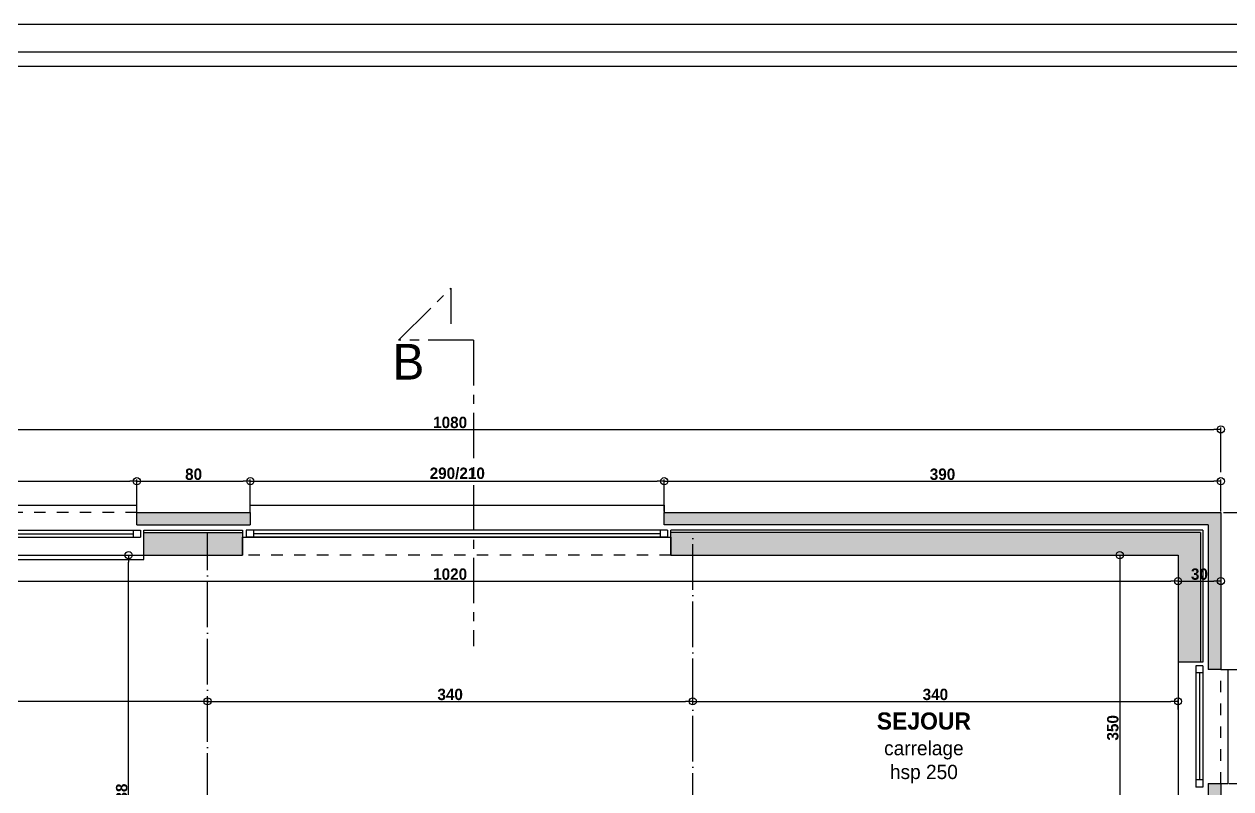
# Model space of a CAD drawing. Header units: millimetres. Extents: x -57 to 2043, y -27807 to 1498.
# Drawn here: x 772 to 1617, y 963 to 1498 of the extents above; entities that cross this region are included whole.
import ezdxf

# ---------------------------------------------------------------- set-up
doc = ezdxf.new("R2010")
doc.units = ezdxf.units.MM
for name, pattern in [('AXES', [50.8, 31.75, -6.35, 6.35, -6.35]), ('TRAIT_4', [20, 10, -10]), ('TRAIT_6', [100, 80, -10, 0, -10])]:
    doc.linetypes.add(name, pattern=pattern)
for name, color, linetype in [('AVP_HACHURES', 8, 'Continuous'), ('BLANC', 7, 'Continuous'), ('chassis fen.portes', 1, 'Continuous'), ('COTES', 1, 'Continuous'), ('COULEUR 8', 8, 'Continuous'), ('CYAN', 4, 'Continuous'), ('JAUNE', 2, 'Continuous'), ('MURS', 7, 'Continuous'), ('ROUGE', 1, 'Continuous'), ('TEXTE', 1, 'Continuous')]:
    doc.layers.add(name, color=color, linetype=linetype)
doc.layers.add('SURFACE', color=5, linetype='Continuous', plot=False)
doc.styles.add('century', font='GOTHIC.TTF', dxfattribs={"height": 12})
doc.styles.add('CENTURY GOTHIC', font='GOTHIC.TTF')
doc.styles.add('Century Gothic Gras', font='GOTHICB.TTF')
doc.dimstyles.new('1-50', dxfattribs={"dimtxt": 8, "dimasz": 5, "dimexe": 1.25, "dimexo": 0.625, "dimtad": 1, "dimdec": 0, "dimtxsty": 'Century Gothic Gras', "dimblk": 'ORIGIN', "dimcen": 5, "dimclrd": 8, "dimclre": 5, "dimclrt": 6, "dimadec": 0, "dimazin": 0, "dimtfac": 1, "dimtdec": 0, "dimtmove": 0, "dimatfit": 3, "dimfxl": 0, "dimarcsym": 0})

# ---------------------------------------------------------------- blocks, each defined once
blk = doc.blocks.new('_Origin')
at = {"color": 0, "linetype": 'Continuous', "lineweight": -2}
blk.add_line((0, 0), (-1, 0), dxfattribs=at)
blk.add_circle((0, 0), 0.5, dxfattribs=at)
blk = doc.blocks.new('*D102')
at = {"layer": 'COTES', "color": 5, "lineweight": -2}
for p, q in [((530.23, 1184.43), (530.23, 1215.68)), ((1610.23, 1184.43), (1610.23, 1215.68))]:
    blk.add_line(p, q, dxfattribs=at)
at = {"layer": 'COTES', "color": 8, "lineweight": -2}
blk.add_line((535.23, 1214.43), (1605.23, 1214.43), dxfattribs=at)
at = {"layer": 'Defpoints', "color": 0}
for p in [(1610.23, 1214.43), (530.23, 1168.16), (1610.23, 1156.31)]:
    blk.add_point(p, dxfattribs=at)
at = {"layer": 'COTES', "color": 8, "lineweight": -2, "xscale": 5, "yscale": 5, "zscale": 5, "rotation": 180}
blk.add_blockref('_Origin', (530.23, 1214.43), dxfattribs=at)
at = {"layer": 'COTES', "color": 8, "lineweight": -2, "xscale": 5, "yscale": 5, "zscale": 5}
blk.add_blockref('_Origin', (1610.23, 1214.43), dxfattribs=at)
at = {"layer": 'COTES', "color": 6, "insert": (1070.23, 1219.26), "char_height": 8, "attachment_point": 5, "style": 'Century Gothic Gras'}
blk.add_mtext('1080', dxfattribs=at)
blk = doc.blocks.new('*D103')
at = {"layer": 'COTES', "color": 5, "lineweight": -2}
for p, q in [((850.73, 1152.51), (850.73, 1179.38)), ((930.23, 1156.93), (930.23, 1179.38))]:
    blk.add_line(p, q, dxfattribs=at)
at = {"layer": 'COTES', "color": 8, "lineweight": -2}
blk.add_line((855.73, 1178.13), (925.23, 1178.13), dxfattribs=at)
at = {"layer": 'Defpoints', "color": 0}
for p in [(930.23, 1178.13), (850.73, 1151.89), (930.23, 1156.31)]:
    blk.add_point(p, dxfattribs=at)
at = {"layer": 'COTES', "color": 8, "lineweight": -2, "xscale": 5, "yscale": 5, "zscale": 5, "rotation": 180}
blk.add_blockref('_Origin', (850.73, 1178.13), dxfattribs=at)
at = {"layer": 'COTES', "color": 8, "lineweight": -2, "xscale": 5, "yscale": 5, "zscale": 5}
blk.add_blockref('_Origin', (930.23, 1178.13), dxfattribs=at)
at = {"layer": 'COTES', "color": 6, "insert": (890.48, 1182.96), "char_height": 8, "attachment_point": 5, "style": 'Century Gothic Gras'}
blk.add_mtext('80', dxfattribs=at)
blk = doc.blocks.new('*D81')
at = {"layer": 'COTES', "color": 5, "lineweight": -2}
for p, q in [((1533.27, 1126.31), (1540.65, 1126.31)), ((1533.27, 775.85), (1540.65, 775.85))]:
    blk.add_line(p, q, dxfattribs=at)
at = {"layer": 'COTES', "color": 8, "lineweight": -2}
blk.add_line((1539.4, 1121.31), (1539.4, 780.85), dxfattribs=at)
at = {"layer": 'Defpoints', "color": 0}
for p in [(1532.64, 1126.31), (1532.64, 775.85), (1539.4, 775.85)]:
    blk.add_point(p, dxfattribs=at)
at = {"layer": 'COTES', "color": 8, "lineweight": -2, "xscale": 5, "yscale": 5, "zscale": 5}
for p, rotation in [((1539.4, 1126.31), 90), ((1539.4, 775.85), 270)]:
    blk.add_blockref('_Origin', p, dxfattribs=dict(at, rotation=rotation))
at = {"layer": 'COTES', "color": 6, "insert": (1534.57, 1005.33), "char_height": 8, "attachment_point": 5, "rotation": 90, "style": 'Century Gothic Gras'}
blk.add_mtext('350', dxfattribs=at)
blk = doc.blocks.new('*D85')
at = {"layer": 'Defpoints', "color": 0}
for p in [(844.6, 1126.31), (844.96, 1126.31), (889.6, 688.35)]:
    blk.add_point(p, dxfattribs=at)
at = {"layer": 'ROUGE', "color": 5, "lineweight": -2}
for p, q in [((844.96, 1126.31), (846.21, 1126.31)), ((874.96, 688.35), (843.71, 688.35))]:
    blk.add_line(p, q, dxfattribs=at)
at = {"layer": 'ROUGE', "color": 8, "lineweight": -2}
blk.add_line((844.96, 693.35), (844.96, 1121.31), dxfattribs=at)
at = {"layer": 'ROUGE', "color": 8, "lineweight": -2, "xscale": 5, "yscale": 5, "zscale": 5}
for p, rotation in [((844.96, 1126.31), 90), ((844.96, 688.35), 270)]:
    blk.add_blockref('_Origin', p, dxfattribs=dict(at, rotation=rotation))
at = {"layer": 'ROUGE', "color": 6, "insert": (840.13, 957.33), "char_height": 8, "attachment_point": 5, "rotation": 90, "style": 'Century Gothic Gras'}
blk.add_mtext('438', dxfattribs=at)
blk = doc.blocks.new('*D117')
at = {"layer": 'COTES', "color": 5, "lineweight": -2}
for p, q in [((1612.15, 1156.31), (1643.4, 1156.31)), ((1612.15, 1046.31), (1643.4, 1046.31))]:
    blk.add_line(p, q, dxfattribs=at)
at = {"layer": 'COTES', "color": 8, "lineweight": -2}
blk.add_line((1642.15, 1151.31), (1642.15, 1051.31), dxfattribs=at)
at = {"layer": 'Defpoints', "color": 0}
for p in [(1610.23, 1156.31), (1610.23, 1046.31), (1642.15, 1046.31)]:
    blk.add_point(p, dxfattribs=at)
at = {"layer": 'COTES', "color": 8, "lineweight": -2, "xscale": 5, "yscale": 5, "zscale": 5}
for p, rotation in [((1642.15, 1156.31), 90), ((1642.15, 1046.31), 270)]:
    blk.add_blockref('_Origin', p, dxfattribs=dict(at, rotation=rotation))
at = {"layer": 'COTES', "color": 6, "insert": (1637.33, 1101.31), "char_height": 8, "attachment_point": 5, "rotation": 90, "style": 'Century Gothic Gras'}
blk.add_mtext('110', dxfattribs=at)
blk = doc.blocks.new('*D118')
at = {"layer": 'COTES', "color": 8, "lineweight": -2}
for p, q in [((1681.63, 1018.15), (1681.63, 1183.93)), ((1642.15, 1041.31), (1642.15, 971.31)), ((1642.15, 1006.31), (1681.63, 1018.15))]:
    blk.add_line(p, q, dxfattribs=at)
at = {"layer": 'COTES', "color": 5, "lineweight": -2}
for p, q in [((1612.15, 1046.31), (1643.4, 1046.31)), ((1615.86, 966.31), (1643.4, 966.31))]:
    blk.add_line(p, q, dxfattribs=at)
at = {"layer": 'Defpoints', "color": 0}
for p in [(1610.23, 1046.31), (1615.23, 966.31), (1642.15, 966.31)]:
    blk.add_point(p, dxfattribs=at)
at = {"layer": 'COTES', "color": 8, "lineweight": -2, "xscale": 5, "yscale": 5, "zscale": 5}
for p, rotation in [((1642.15, 1046.31), 90), ((1642.15, 966.31), 270)]:
    blk.add_blockref('_Origin', p, dxfattribs=dict(at, rotation=rotation))
at = {"layer": 'COTES', "color": 6, "insert": (1668.57, 1101.04), "char_height": 8, "attachment_point": 5, "rotation": 90, "style": 'Century Gothic Gras'}
blk.add_mtext('80/210\\P+ imposte en émalithe %%P 63 cm', dxfattribs=at)
blk = doc.blocks.new('*D119')
at = {"layer": 'COTES', "color": 5, "lineweight": -2}
for p, q in [((1615.86, 966.31), (1643.4, 966.31)), ((1612.15, 636.31), (1643.4, 636.31))]:
    blk.add_line(p, q, dxfattribs=at)
at = {"layer": 'COTES', "color": 8, "lineweight": -2}
blk.add_line((1642.15, 961.31), (1642.15, 641.31), dxfattribs=at)
at = {"layer": 'Defpoints', "color": 0}
for p in [(1615.23, 966.31), (1610.23, 636.31), (1642.15, 636.31)]:
    blk.add_point(p, dxfattribs=at)
at = {"layer": 'COTES', "color": 8, "lineweight": -2, "xscale": 5, "yscale": 5, "zscale": 5}
for p, rotation in [((1642.15, 966.31), 90), ((1642.15, 636.31), 270)]:
    blk.add_blockref('_Origin', p, dxfattribs=dict(at, rotation=rotation))
at = {"layer": 'COTES', "color": 6, "insert": (1637.33, 801.31), "char_height": 8, "attachment_point": 5, "rotation": 90, "style": 'Century Gothic Gras'}
blk.add_mtext('330', dxfattribs=at)
blk = doc.blocks.new('*D86')
at = {"layer": 'COTES', "color": 5, "lineweight": -2}
for p, q in [((930.23, 1156.93), (930.23, 1179.38)), ((1220.23, 1156.93), (1220.23, 1179.38))]:
    blk.add_line(p, q, dxfattribs=at)
at = {"layer": 'COTES', "color": 8, "lineweight": -2}
blk.add_line((935.23, 1178.13), (1215.23, 1178.13), dxfattribs=at)
at = {"layer": 'Defpoints', "color": 0}
for p in [(1220.23, 1178.13), (930.23, 1156.31), (1220.23, 1156.31)]:
    blk.add_point(p, dxfattribs=at)
at = {"layer": 'COTES', "color": 8, "lineweight": -2, "xscale": 5, "yscale": 5, "zscale": 5, "rotation": 180}
blk.add_blockref('_Origin', (930.23, 1178.13), dxfattribs=at)
at = {"layer": 'COTES', "color": 8, "lineweight": -2, "xscale": 5, "yscale": 5, "zscale": 5}
blk.add_blockref('_Origin', (1220.23, 1178.13), dxfattribs=at)
at = {"layer": 'COTES', "color": 6, "insert": (1075.23, 1183.58), "char_height": 8, "attachment_point": 5, "style": 'Century Gothic Gras'}
blk.add_mtext('290/210', dxfattribs=at)
blk = doc.blocks.new('*D87')
at = {"layer": 'COTES', "color": 5, "lineweight": -2}
for p, q in [((640.73, 1170.03), (640.73, 1179.38)), ((850.73, 1170.03), (850.73, 1179.38))]:
    blk.add_line(p, q, dxfattribs=at)
at = {"layer": 'COTES', "color": 8, "lineweight": -2}
blk.add_line((645.73, 1178.13), (845.73, 1178.13), dxfattribs=at)
at = {"layer": 'Defpoints', "color": 0}
for p in [(850.73, 1178.13), (640.73, 1169.41), (850.73, 1169.41)]:
    blk.add_point(p, dxfattribs=at)
at = {"layer": 'COTES', "color": 8, "lineweight": -2, "xscale": 5, "yscale": 5, "zscale": 5, "rotation": 180}
blk.add_blockref('_Origin', (640.73, 1178.13), dxfattribs=at)
at = {"layer": 'COTES', "color": 8, "lineweight": -2, "xscale": 5, "yscale": 5, "zscale": 5}
blk.add_blockref('_Origin', (850.73, 1178.13), dxfattribs=at)
at = {"layer": 'COTES', "color": 6, "insert": (720.73, 1189.74), "char_height": 8, "attachment_point": 5, "style": 'Century Gothic Gras'}
blk.add_mtext('210/90\\Pha 120', dxfattribs=at)
blk = doc.blocks.new('*D128')
at = {"layer": 'COTES', "color": 5, "lineweight": -2}
for p, q in [((560.23, 1125.68), (560.23, 1106.9)), ((1580.23, 1125.68), (1580.23, 1106.9))]:
    blk.add_line(p, q, dxfattribs=at)
at = {"layer": 'COTES', "color": 8, "lineweight": -2}
blk.add_line((565.23, 1108.15), (1575.23, 1108.15), dxfattribs=at)
at = {"layer": 'Defpoints', "color": 0}
for p in [(560.23, 1126.31), (1580.23, 1126.31), (1580.23, 1108.15)]:
    blk.add_point(p, dxfattribs=at)
at = {"layer": 'COTES', "color": 8, "lineweight": -2, "xscale": 5, "yscale": 5, "zscale": 5, "rotation": 180}
blk.add_blockref('_Origin', (560.23, 1108.15), dxfattribs=at)
at = {"layer": 'COTES', "color": 8, "lineweight": -2, "xscale": 5, "yscale": 5, "zscale": 5}
blk.add_blockref('_Origin', (1580.23, 1108.15), dxfattribs=at)
at = {"layer": 'COTES', "color": 6, "insert": (1070.23, 1112.98), "char_height": 8, "attachment_point": 5, "style": 'Century Gothic Gras'}
blk.add_mtext('1020', dxfattribs=at)
blk = doc.blocks.new('*D129')
at = {"layer": 'COTES', "color": 5, "lineweight": -2}
for p, q in [((1580.23, 1125.68), (1580.23, 1106.9)), ((1610.23, 1115.29), (1610.23, 1106.9))]:
    blk.add_line(p, q, dxfattribs=at)
at = {"layer": 'COTES', "color": 8, "lineweight": -2}
blk.add_line((1585.23, 1108.15), (1605.23, 1108.15), dxfattribs=at)
at = {"layer": 'Defpoints', "color": 0}
for p in [(1580.23, 1126.31), (1610.23, 1115.92), (1610.23, 1108.15)]:
    blk.add_point(p, dxfattribs=at)
at = {"layer": 'COTES', "color": 8, "lineweight": -2, "xscale": 5, "yscale": 5, "zscale": 5, "rotation": 180}
blk.add_blockref('_Origin', (1580.23, 1108.15), dxfattribs=at)
at = {"layer": 'COTES', "color": 8, "lineweight": -2, "xscale": 5, "yscale": 5, "zscale": 5}
blk.add_blockref('_Origin', (1610.23, 1108.15), dxfattribs=at)
at = {"layer": 'COTES', "color": 6, "insert": (1595.23, 1112.98), "char_height": 8, "attachment_point": 5, "style": 'Century Gothic Gras'}
blk.add_mtext('30', dxfattribs=at)
blk = doc.blocks.new('*D96')
at = {"layer": 'COTES', "color": 5, "lineweight": -2}
for p, q in [((560.23, 1032.3), (560.23, 1022.61)), ((900.23, 1025.73), (900.23, 1022.61))]:
    blk.add_line(p, q, dxfattribs=at)
at = {"layer": 'COTES', "color": 8, "lineweight": -2}
blk.add_line((895.23, 1023.86), (565.23, 1023.86), dxfattribs=at)
at = {"layer": 'Defpoints', "color": 0}
for p in [(560.23, 1032.93), (560.23, 1023.86), (900.23, 1026.36)]:
    blk.add_point(p, dxfattribs=at)
at = {"layer": 'COTES', "color": 8, "lineweight": -2, "xscale": 5, "yscale": 5, "zscale": 5, "rotation": 180}
blk.add_blockref('_Origin', (560.23, 1023.86), dxfattribs=at)
at = {"layer": 'COTES', "color": 8, "lineweight": -2, "xscale": 5, "yscale": 5, "zscale": 5}
blk.add_blockref('_Origin', (900.23, 1023.86), dxfattribs=at)
at = {"layer": 'COTES', "color": 6, "insert": (730.23, 1028.68), "char_height": 8, "attachment_point": 5, "style": 'Century Gothic Gras'}
blk.add_mtext('340', dxfattribs=at)
blk = doc.blocks.new('*D97')
at = {"layer": 'COTES', "color": 5, "lineweight": -2}
for p, q in [((900.23, 1023.86), (900.23, 1025.11)), ((1240.23, 1023.86), (1240.23, 1025.11))]:
    blk.add_line(p, q, dxfattribs=at)
at = {"layer": 'COTES', "color": 8, "lineweight": -2}
blk.add_line((905.23, 1023.86), (1235.23, 1023.86), dxfattribs=at)
at = {"layer": 'Defpoints', "color": 0}
for p in [(900.23, 1023.86), (1240.23, 1023.86), (1240.23, 1023.86)]:
    blk.add_point(p, dxfattribs=at)
at = {"layer": 'COTES', "color": 8, "lineweight": -2, "xscale": 5, "yscale": 5, "zscale": 5, "rotation": 180}
blk.add_blockref('_Origin', (900.23, 1023.86), dxfattribs=at)
at = {"layer": 'COTES', "color": 8, "lineweight": -2, "xscale": 5, "yscale": 5, "zscale": 5}
blk.add_blockref('_Origin', (1240.23, 1023.86), dxfattribs=at)
at = {"layer": 'COTES', "color": 6, "insert": (1070.23, 1028.68), "char_height": 8, "attachment_point": 5, "style": 'Century Gothic Gras'}
blk.add_mtext('340', dxfattribs=at)
blk = doc.blocks.new('*D144')
at = {"layer": 'COTES', "color": 5, "lineweight": -2}
for p, q in [((1220.23, 1156.93), (1220.23, 1179.38)), ((1610.23, 1156.93), (1610.23, 1179.38))]:
    blk.add_line(p, q, dxfattribs=at)
at = {"layer": 'COTES', "color": 8, "lineweight": -2}
blk.add_line((1225.23, 1178.13), (1605.23, 1178.13), dxfattribs=at)
at = {"layer": 'Defpoints', "color": 0}
for p in [(1610.23, 1178.13), (1220.23, 1156.31), (1610.23, 1156.31)]:
    blk.add_point(p, dxfattribs=at)
at = {"layer": 'COTES', "color": 8, "lineweight": -2, "xscale": 5, "yscale": 5, "zscale": 5, "rotation": 180}
blk.add_blockref('_Origin', (1220.23, 1178.13), dxfattribs=at)
at = {"layer": 'COTES', "color": 8, "lineweight": -2, "xscale": 5, "yscale": 5, "zscale": 5}
blk.add_blockref('_Origin', (1610.23, 1178.13), dxfattribs=at)
at = {"layer": 'COTES', "color": 6, "insert": (1415.23, 1182.96), "char_height": 8, "attachment_point": 5, "style": 'Century Gothic Gras'}
blk.add_mtext('390', dxfattribs=at)
blk = doc.blocks.new('*D147')
at = {"layer": 'COULEUR 8', "color": 5, "lineweight": -2}
for p, q in [((1240.23, 1023.86), (1240.23, 1025.11)), ((1580.23, 1018.08), (1580.23, 1025.11))]:
    blk.add_line(p, q, dxfattribs=at)
at = {"layer": 'COULEUR 8', "color": 8, "lineweight": -2}
blk.add_line((1245.23, 1023.86), (1575.23, 1023.86), dxfattribs=at)
at = {"layer": 'Defpoints', "color": 0}
for p in [(1240.23, 1023.86), (1580.23, 1023.86), (1580.23, 1017.45)]:
    blk.add_point(p, dxfattribs=at)
at = {"layer": 'COULEUR 8', "color": 8, "lineweight": -2, "xscale": 5, "yscale": 5, "zscale": 5, "rotation": 180}
blk.add_blockref('_Origin', (1240.23, 1023.86), dxfattribs=at)
at = {"layer": 'COULEUR 8', "color": 8, "lineweight": -2, "xscale": 5, "yscale": 5, "zscale": 5}
blk.add_blockref('_Origin', (1580.23, 1023.86), dxfattribs=at)
at = {"layer": 'COULEUR 8', "color": 6, "insert": (1410.23, 1028.68), "char_height": 8, "attachment_point": 5, "style": 'Century Gothic Gras'}
blk.add_mtext('340', dxfattribs=at)
blk = doc.blocks.new('PETIT CARTOUCHE_HOR')
at = {"color": 1}
blk.add_line((-2100, 1485), (0, 1485), dxfattribs=at)
at = {"layer": 'chassis fen.portes', "color": 2, "linetype": 'Continuous'}
blk.add_line((-2081.31, 1465.65), (-20.52, 1465.65), dxfattribs=at)
at = {"layer": 'chassis fen.portes', "color": 5, "linetype": 'Continuous'}
blk.add_line((-2071.31, 1455.65), (-30.52, 1455.65), dxfattribs=at)
at = {"style": 'CENTURY GOTHIC'}
for tag, p, height in [('DATE', (-210.16, 171.36), 20), ('DOSSIERN°', (-210.16, 111.51), 20), ('COMMENTAIRE', (-210.16, 95.35), 12), ('COMMENTAIRESUITE', (-210.16, 79.7), 12), ('FEUILLEN°', (-221.99, 32.69), 20), ('TOTALFEUILLES', (-181.65, 32.69), 20), ('ÉCH.', (-103.23, 32.69), 12)]:
    blk.add_attdef(tag, p, '', height=height, dxfattribs=at)

msp = doc.modelspace()

# ---------------------------------------------------------------- hatches: boundary and pattern name
for points in [[(1610.23, 1156.31), (1220.23, 1156.31), (1220.23, 1147.46), (1601.39, 1147.46), (1601.39, 1046.31), (1610.23, 1046.31)], [(1610.23, 966.31), (1601.39, 966.31), (1601.39, 636.31), (1610.23, 636.31)]]:
    msp.add_hatch(color=254).paths.add_polyline_path(points)
at = {"layer": 'COULEUR 8'}
h = msp.add_hatch(color=253, dxfattribs=at)
h.paths.add_polyline_path([(924.87, 1126.31), (924.87, 1142.16), (900.23, 1142.16), (900.23, 1126.31)])
h.paths.add_polyline_path([(900.23, 1142.16), (855.73, 1142.16), (855.73, 1126.31), (900.23, 1126.31)])
h = msp.add_hatch(color=253, dxfattribs=at)
h.paths.add_polyline_path([(1240.23, 1142.16), (1240.23, 1126.31), (1580.23, 1126.31), (1580.23, 1051.31), (1596.09, 1051.31), (1596.09, 1142.16)])
h.paths.add_polyline_path([(1240.23, 1142.16), (1224.95, 1142.16), (1224.95, 1126.31), (1240.23, 1126.31)])
h.paths.add_polyline_path([(1587.31, 1119.18), (1603.15, 1119.18), (1603.15, 1106.77), (1587.31, 1106.77)], flags=9)
at = {"layer": 'ROUGE'}
h = msp.add_hatch(color=254, dxfattribs=at)
h.paths.add_polyline_path([(930.23, 1147.46), (930.23, 1156.31), (850.73, 1156.31), (850.73, 1147.46)])
h.paths.add_polyline_path([(640.73, 1147.46), (640.73, 1156.31), (530.23, 1156.31), (530.23, 646.31), (539, 646.31), (539, 1147.46)])

# ---------------------------------------------------------------- linework, layer by layer
at = {"layer": 'AVP_HACHURES', "color": 6, "linetype": 'AXES'}
for p, q in [((1034.16, 1276.85), (1070.64, 1313.33)), ((1070.64, 1313.33), (1070.64, 1288.36)), ((1086.55, 1276.85), (1034.16, 1276.85)), ((1086.55, 1276.85), (1086.55, 1062.62))]:
    msp.add_line(p, q, dxfattribs=at)
at = {"layer": 'BLANC'}
for p, q in [((850.73, 1156.31), (930.23, 1156.31)), ((850.73, 1147.46), (850.73, 1156.31)), ((930.23, 1156.31), (930.23, 1147.46)), ((1220.23, 1156.31), (1610.23, 1156.31)), ((1220.23, 1147.46), (1220.23, 1156.31)), ((1610.23, 1156.31), (1610.23, 1046.31)), ((855.73, 1126.31), (855.73, 1143.74)), ((924.87, 1143.74), (924.87, 1126.31)), ((1224.95, 1126.31), (1224.95, 1143.74)), ((855.73, 1126.31), (924.87, 1126.31)), ((1224.95, 1126.31), (1580.23, 1126.31)), ((1580.23, 1126.31), (1580.23, 1051.31)), ((1597.67, 1051.31), (1580.23, 1051.31)), ((1610.23, 1046.31), (1601.39, 1046.31)), ((1601.39, 966.31), (1610.23, 966.31)), ((1610.23, 966.31), (1610.23, 636.31))]:
    msp.add_line(p, q, dxfattribs=at)
at = {"layer": 'COULEUR 8', "linetype": 'TRAIT_4', "ltscale": 0.8}
for p, q in [((850.73, 1156.31), (640.73, 1156.31)), ((635.73, 1126.31), (855.73, 1126.31)), ((1224.95, 1126.31), (924.87, 1126.31)), ((1580.23, 1051.31), (1580.23, 961.31)), ((1610.23, 966.31), (1610.23, 1046.31))]:
    msp.add_line(p, q, dxfattribs=at)
at = {"layer": 'COULEUR 8'}
for p, q in [((850.73, 1147.46), (930.23, 1147.46)), ((855.73, 1143.74), (924.87, 1143.74)), ((855.73, 1142.16), (924.87, 1142.16)), ((1601.39, 1147.46), (1220.23, 1147.46)), ((1597.67, 1143.74), (1224.95, 1143.74)), ((1596.09, 1142.16), (1224.95, 1142.16)), ((1596.09, 1142.16), (1596.09, 1051.31)), ((1597.67, 1143.74), (1597.67, 1051.31)), ((1601.39, 1147.46), (1601.39, 1046.31)), ((1601.39, 966.31), (1601.39, 636.31))]:
    msp.add_line(p, q, dxfattribs=at)
at = {"layer": 'CYAN'}
for p, q in [((643.23, 1141.31), (848.23, 1141.31)), ((1217.45, 1141.31), (932.37, 1141.31)), ((1595.23, 1043.81), (1595.23, 968.81))]:
    msp.add_line(p, q, dxfattribs=at)
at = {"layer": 'JAUNE'}
for p, q in [((638.23, 1143.81), (853.23, 1143.81)), ((848.23, 1143.81), (848.23, 1138.81)), ((853.23, 1143.81), (853.23, 1138.81)), ((1222.45, 1143.81), (927.37, 1143.81)), ((927.37, 1143.81), (927.37, 1138.81)), ((932.37, 1143.81), (932.37, 1138.81)), ((1217.45, 1143.81), (1217.45, 1138.81)), ((1222.45, 1143.81), (1222.45, 1138.81)), ((638.23, 1138.81), (853.23, 1138.81)), ((1222.45, 1138.81), (927.37, 1138.81)), ((1592.73, 1048.81), (1592.73, 963.81)), ((1597.73, 1048.81), (1592.73, 1048.81)), ((1597.73, 1048.81), (1597.73, 963.81)), ((1597.73, 1043.81), (1592.73, 1043.81)), ((1597.73, 968.81), (1592.73, 968.81)), ((1597.73, 963.81), (1592.73, 963.81))]:
    msp.add_line(p, q, dxfattribs=at)
at = {"layer": 'ROUGE'}
for p, q in [((640.73, 1161.31), (850.73, 1161.31)), ((850.73, 1156.31), (850.73, 1161.31)), ((930.23, 1156.31), (930.23, 1161.31)), ((930.23, 1161.31), (1220.23, 1161.31)), ((1220.23, 1161.31), (1220.23, 1156.31)), ((855.73, 1123.31), (855.73, 1126.31)), ((635.73, 1123.31), (855.73, 1123.31)), ((1610.23, 1046.31), (1615.23, 1046.31)), ((1615.23, 1046.31), (1615.23, 966.31)), ((1610.23, 966.31), (1615.23, 966.31))]:
    msp.add_line(p, q, dxfattribs=at)
at = {"layer": 'ROUGE', "linetype": 'TRAIT_6', "ltscale": 0.4}
for p, q in [((900.23, 795.1), (900.23, 1142.16)), ((1240.23, 460.45), (1240.23, 1142.16))]:
    msp.add_line(p, q, dxfattribs=at)
at = {"layer": 'SURFACE'}
msp.add_lwpolyline([(560.23, 1126.31), (924.87, 1126.31), (924.87, 1138.81), (1224.95, 1138.81), (1224.95, 1126.31), (1580.23, 1126.31), (1580.23, 775.85), (1171.83, 775.85), (1171.83, 688.35), (780.23, 688.35), (780.23, 824.07), (560.23, 824.07), (560.23, 1126.31)], dxfattribs=at)

# ---------------------------------------------------------------- block references
at = {"color": 1}
msp.add_blockref('PETIT CARTOUCHE_HOR', (2043.09, 13.4), dxfattribs=at)

# ---------------------------------------------------------------- texts
at = {"layer": 'MURS', "color": 7, "linetype": 'Continuous', "insert": (1029.88, 1274.35), "char_height": 25, "width": 155.7943, "attachment_point": 1, "style": 'century'}
msp.add_mtext('B', dxfattribs=at)
at = {"layer": 'TEXTE', "color": 6, "insert": (1402.18, 976.02), "char_height": 10, "width": 455, "attachment_point": 5, "style": 'CENTURY GOTHIC'}
msp.add_mtext('{\\fCentury Gothic|b1|i0|c0|p34;\\H1.2x;\\C3;SEJOUR\\P\\fCentury Gothic|b0|i0|c0|p34;\\H0.8333x;\\C8;carrelage\\Phsp 250\\P\\Psurf.:38.80m²}', dxfattribs=at)

# ---------------------------------------------------------------- dimensions: what is measured, and where the dimension line sits
at = {"layer": 'COTES'}
for base, p1, p2, picture, middle in [((1610.23, 1214.43), (530.23, 1168.16), (1610.23, 1156.31), '*D102', (1070.23, 1219.26)), ((930.2312637, 1178.13060106), (850.7312637, 1151.88565011), (930.2312637, 1156.30760571), '*D103', (890.4812637, 1182.95682472)), ((1610.23, 1178.13), (1220.23, 1156.31), (1610.23, 1156.31), '*D144', (1415.23, 1182.96)), ((560.23, 1023.86), (900.23, 1026.36), (560.23, 1032.93), '*D96', (730.23, 1028.68)), ((1240.23, 1023.86), (900.23, 1023.86), (1240.23, 1023.86), '*D97', (1070.23, 1028.68))]:
    dim = msp.add_linear_dim(base=base, p1=p1, p2=p2, dimstyle='1-50', dxfattribs=at)
    dim.commit()
    dim.dimension.update_dxf_attribs({"geometry": picture, "text_midpoint": middle})
dim = msp.add_linear_dim(base=(850.73, 1178.13), p1=(640.73, 1169.41), p2=(850.73, 1169.41), text='<>/90\\Pha 120', dimstyle='1-50', dxfattribs=at)
dim.commit()
dim.dimension.update_dxf_attribs({"geometry": '*D87', "text_midpoint": (720.73, 1178.13), "dimtype": 160})
dim = msp.add_linear_dim(base=(1220.23, 1178.13), p1=(930.23, 1156.31), p2=(1220.23, 1156.31), text='<>/210', dimstyle='1-50', dxfattribs=at)
dim.commit()
dim.dimension.update_dxf_attribs({"geometry": '*D86', "text_midpoint": (1075.23, 1183.58)})
dim = msp.add_linear_dim(base=(1642.15, 966.31), p1=(1610.23, 1046.31), p2=(1615.23, 966.31), angle=90, text='<>/210\\P+ imposte en émalithe %%P 63 cm', dimstyle='1-50', override={"dimtmove": 1}, dxfattribs=at)
dim.commit()
dim.dimension.update_dxf_attribs({"geometry": '*D118', "text_midpoint": (1668.57, 1018.77)})
dim = msp.add_linear_dim(base=(1642.15, 1046.31), p1=(1610.23, 1156.31), p2=(1610.23, 1046.31), angle=90, dimstyle='1-50', dxfattribs=at)
dim.commit()
dim.dimension.update_dxf_attribs({"geometry": '*D117', "text_midpoint": (1637.33, 1101.31)})
for base, p1, p2, picture, middle in [((1580.23, 1108.15), (560.23, 1126.31), (1580.23, 1126.31), '*D128', (1070.23, 1112.98)), ((1610.23, 1108.15), (1580.23, 1126.31), (1610.23, 1115.92), '*D129', (1595.23, 1112.98))]:
    dim = msp.add_linear_dim(base=base, p1=p1, p2=p2, dimstyle='1-50', override={"dimtmove": 1}, dxfattribs=at)
    dim.commit()
    dim.dimension.update_dxf_attribs({"geometry": picture, "text_midpoint": middle})
dim = msp.add_linear_dim(base=(1539.4, 775.85), p1=(1532.64, 1126.31), p2=(1532.64, 775.85), angle=90, dimstyle='1-50', dxfattribs=at)
dim.commit()
dim.dimension.update_dxf_attribs({"geometry": '*D81', "text_midpoint": (1539.4, 1005.33), "dimtype": 160})
dim = msp.add_linear_dim(base=(1642.15, 636.31), p1=(1615.23, 966.31), p2=(1610.23, 636.31), angle=90, dimstyle='1-50', override={"dimtmove": 1}, dxfattribs=at)
dim.commit()
dim.dimension.update_dxf_attribs({"geometry": '*D119', "text_midpoint": (1637.33, 801.31)})
at = {"layer": 'COULEUR 8'}
dim = msp.add_linear_dim(base=(1580.23, 1023.86), p1=(1240.23, 1023.86), p2=(1580.23, 1017.45), dimstyle='1-50', override={"dimtmove": 1}, dxfattribs=at)
dim.commit()
dim.dimension.update_dxf_attribs({"geometry": '*D147', "text_midpoint": (1410.23, 1028.68)})
at = {"layer": 'ROUGE', "color": 253}
dim = msp.add_linear_dim(base=(844.96, 1126.31), p1=(889.6, 688.35), p2=(844.6, 1126.31), angle=90, dimstyle='1-50', dxfattribs=at)
dim.commit()
dim.dimension.update_dxf_attribs({"geometry": '*D85', "text_midpoint": (844.96, 957.33), "dimtype": 160})

doc.saveas('drawing.dxf')
